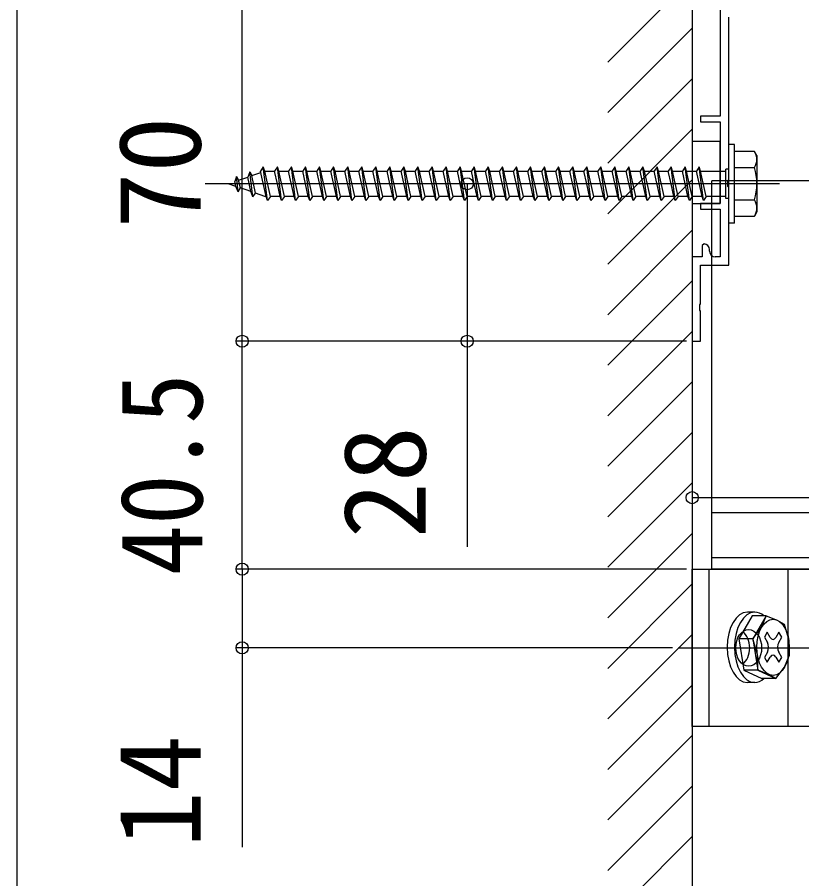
# Model space of a CAD drawing. Units: millimetres, scale not verified. Extents: x -875 to 875, y -1304 to 1297.
# Drawn here: x -520 to -380.5, y 219.3 to 372.4 of the extents above; entities that cross this region are included whole.
import ezdxf
from ezdxf.enums import TextEntityAlignment as Align

# ---------------------------------------------------------------- set-up
doc = ezdxf.new("R2010")
doc.units = ezdxf.units.MM
doc.header["$LTSCALE"] = 8
for name, color, linetype in [('0-3_YKK_11', 7, 'Continuous'), ('0-5_YKK_12', 2, 'Continuous'), ('0-6_YKK_13', 4, 'Continuous'), ('0-8_YKK_D', 6, 'Continuous'), ('0-A_YSS_K', 3, 'Continuous')]:
    doc.layers.add(name, color=color, linetype=linetype)
doc.styles.add('ＭＳ ゴシック', font='')
doc.styles.get('ＭＳ ゴシック').set_extended_font_data('MS Gothic')

msp = doc.modelspace()

# ---------------------------------------------------------------- linework, layer by layer
at = {"layer": '0-3_YKK_11'}
for p, q in [((-393.515, 343.488), (-393.515, 372.417)), ((-396.915, 330.817), (-396.915, 331.117))]:
    msp.add_line(p, q, dxfattribs=at)
for points in [[(-395.015, 383.617), (-395.015, 354.817), (-398.515, 354.817), (-398.515, 353.817), (-395.015, 353.817), (-395.015, 339.317), (-398.515, 339.317), (-398.515, 338.317), (-395.015, 338.317), (-395.015, 329.817), (-395.915, 329.817)], [(-397.915, 332.117), (-398.215, 331.817), (-398.215, 329.817), (-400.015, 329.817), (-400.015, 314.817), (-398.515, 314.817), (-398.515, 320.146), (-398.657, 320.338), (-398.657, 321.296), (-398.515, 321.488), (-398.515, 328.317), (-393.515, 328.317), (-393.515, 342.146), (-393.657, 342.338), (-393.657, 343.296), (-393.515, 343.488)]]:
    msp.add_lwpolyline(points, dxfattribs=at)
for centre, start, end in [((-397.915, 331.117), 0.00001, 89.99999), ((-395.915, 330.817), 180.00001, 269.99999)]:
    msp.add_arc(centre, 1, start, end, dxfattribs=at)
at = {"layer": '0-5_YKK_12'}
for p, q in [((-376.015, 343.317), (-396.515, 343.317)), ((-396.515, 274.317), (-396.515, 343.317)), ((609.985, 284.317), (-396.515, 284.317)), ((609.985, 276.317), (-396.515, 276.317)), ((609.985, 274.317), (-396.515, 274.317)), ((-402.515, 260.317), (-340.472, 260.317))]:
    msp.add_line(p, q, dxfattribs=at)
at = {"layer": '0-6_YKK_13'}
for p, q in [((-393.515, 335.817), (-393.515, 349.817)), ((-392.515, 349.817), (-393.515, 349.817)), ((-392.515, 335.817), (-392.515, 349.817)), ((-388.945, 348.567), (-392.515, 348.567)), ((-392.515, 337.067), (-392.515, 348.567)), ((-388.515, 347.817), (-388.948, 348.567)), ((-388.515, 347.817), (-388.515, 337.817)), ((-478.655, 344.939), (-479.031, 344.017)), ((-478.655, 344.939), (-478.334, 344.257)), ((-478.1, 340.504), (-478.655, 344.939)), ((-478.334, 344.257), (-476.709, 344.816)), ((-475.765, 340.567), (-476.765, 345.067)), ((-475.515, 339.817), (-476.265, 345.817)), ((-476.012, 345.056), (-475.98, 345.067)), ((-475.98, 345.067), (-474.265, 345.067)), ((-473.765, 345.817), (-474.265, 345.067)), ((-473.765, 342.817), (-474.265, 345.067)), ((-473.515, 345.067), (-473.765, 345.817)), ((-473.015, 339.817), (-473.765, 345.817)), ((-473.515, 345.067), (-471.765, 345.067)), ((-470.765, 340.567), (-471.765, 345.067)), ((-470.515, 339.817), (-471.265, 345.817)), ((-471.015, 345.067), (-469.265, 345.067)), ((-468.265, 340.567), (-469.265, 345.067)), ((-468.015, 339.817), (-468.765, 345.817)), ((-468.515, 345.067), (-466.765, 345.067)), ((-465.765, 340.567), (-466.765, 345.067)), ((-465.515, 339.817), (-466.265, 345.817)), ((-466.015, 345.067), (-464.265, 345.067)), ((-463.265, 340.567), (-464.265, 345.067)), ((-463.015, 339.817), (-463.765, 345.817)), ((-463.515, 345.067), (-461.765, 345.067)), ((-460.765, 340.567), (-461.765, 345.067)), ((-460.515, 339.817), (-461.265, 345.817)), ((-461.015, 345.067), (-459.265, 345.067)), ((-458.265, 340.567), (-459.265, 345.067)), ((-458.015, 339.817), (-458.765, 345.817)), ((-458.515, 345.067), (-456.765, 345.067)), ((-455.765, 340.567), (-456.765, 345.067)), ((-455.515, 339.817), (-456.265, 345.817)), ((-456.015, 345.067), (-454.265, 345.067)), ((-453.765, 342.817), (-454.265, 345.067)), ((-453.015, 339.817), (-453.765, 345.817)), ((-453.515, 345.067), (-451.765, 345.067)), ((-452.515, 340.567), (-453.515, 345.067)), ((-450.765, 340.567), (-451.765, 345.067)), ((-450.515, 339.817), (-451.265, 345.817)), ((-451.015, 345.067), (-449.265, 345.067)), ((-448.265, 340.567), (-449.265, 345.067)), ((-448.015, 339.817), (-448.765, 345.817)), ((-448.515, 345.067), (-446.765, 345.067)), ((-445.765, 340.567), (-446.765, 345.067)), ((-445.515, 339.817), (-446.265, 345.817)), ((-446.015, 345.067), (-444.265, 345.067)), ((-443.265, 340.567), (-444.265, 345.067)), ((-443.015, 339.817), (-443.765, 345.817)), ((-443.515, 345.067), (-441.765, 345.067)), ((-440.765, 340.567), (-441.765, 345.067)), ((-440.515, 339.817), (-441.265, 345.817)), ((-441.015, 345.067), (-439.265, 345.067)), ((-438.765, 345.817), (-439.265, 345.067)), ((-438.765, 342.817), (-439.265, 345.067)), ((-438.515, 345.067), (-438.765, 345.817)), ((-438.015, 339.817), (-438.765, 345.817)), ((-438.515, 345.067), (-436.765, 345.067)), ((-435.765, 340.567), (-436.765, 345.067)), ((-435.515, 339.817), (-436.265, 345.817)), ((-436.015, 345.067), (-434.265, 345.067)), ((-433.265, 340.567), (-434.265, 345.067)), ((-433.015, 339.817), (-433.765, 345.817)), ((-433.515, 345.067), (-431.765, 345.067)), ((-430.765, 340.567), (-431.765, 345.067)), ((-430.515, 339.817), (-431.265, 345.817)), ((-431.015, 345.067), (-429.265, 345.067)), ((-428.265, 340.567), (-429.265, 345.067)), ((-428.015, 339.817), (-428.765, 345.817)), ((-428.515, 345.067), (-426.765, 345.067)), ((-425.765, 340.567), (-426.765, 345.067)), ((-425.515, 339.817), (-426.265, 345.817)), ((-426.015, 345.067), (-424.265, 345.067)), ((-423.265, 340.567), (-424.265, 345.067)), ((-423.015, 339.817), (-423.765, 345.817)), ((-423.515, 345.067), (-421.765, 345.067)), ((-420.765, 340.567), (-421.765, 345.067)), ((-420.515, 339.817), (-421.265, 345.817)), ((-421.015, 345.067), (-419.265, 345.067)), ((-418.765, 342.817), (-419.265, 345.067)), ((-418.015, 339.817), (-418.765, 345.817)), ((-418.515, 345.067), (-416.765, 345.067)), ((-417.515, 340.567), (-418.515, 345.067)), ((-415.765, 340.567), (-416.765, 345.067)), ((-415.515, 339.817), (-416.265, 345.817)), ((-416.015, 345.067), (-414.265, 345.067)), ((-413.265, 340.567), (-414.265, 345.067)), ((-413.015, 339.817), (-413.765, 345.817)), ((-413.515, 345.067), (-411.765, 345.067)), ((-410.765, 340.567), (-411.765, 345.067)), ((-410.515, 339.817), (-411.265, 345.817)), ((-411.015, 345.067), (-409.265, 345.067)), ((-408.265, 340.567), (-409.265, 345.067)), ((-408.015, 339.817), (-408.765, 345.817)), ((-408.515, 345.067), (-406.765, 345.067)), ((-405.765, 340.567), (-406.765, 345.067)), ((-405.515, 339.817), (-406.265, 345.817)), ((-406.015, 345.067), (-404.265, 345.067)), ((-403.765, 345.817), (-404.265, 345.067)), ((-403.765, 342.817), (-404.265, 345.067)), ((-403.015, 339.817), (-403.765, 345.817)), ((-403.515, 345.067), (-401.765, 345.067)), ((-401.265, 345.817), (-401.765, 345.067)), ((-400.765, 340.567), (-401.765, 345.067)), ((-401.015, 345.067), (-401.265, 345.817)), ((-400.515, 339.817), (-401.265, 345.817)), ((-400.015, 340.567), (-401.015, 345.067)), ((-401.015, 345.067), (-399.265, 345.067)), ((-398.265, 340.567), (-399.265, 345.067)), ((-398.015, 339.817), (-398.765, 345.817)), ((-398.515, 345.067), (-394.015, 345.067)), ((-394.015, 340.217), (-394.015, 345.417)), ((-393.515, 345.417), (-394.015, 345.417)), ((-392.515, 345.704), (-388.961, 345.704)), ((-481.052, 344.114), (-481.353, 343.217)), ((-481.161, 342.351), (-481.353, 343.217)), ((-481.052, 344.114), (-480.657, 343.457)), ((-480.713, 341.404), (-481.052, 344.114)), ((-480.657, 343.457), (-479.031, 344.017)), ((-480.349, 342.072), (-480.657, 343.457)), ((-478.454, 341.419), (-479.031, 344.017)), ((-477.642, 341.139), (-478.334, 344.257)), ((-384.515, 342.817), (-486.624, 342.817)), ((-481.161, 342.351), (-482.515, 342.817)), ((-480.713, 341.404), (-481.161, 342.351)), ((-480.713, 341.404), (-480.349, 342.072)), ((-478.454, 341.419), (-480.349, 342.072)), ((-473.265, 340.567), (-473.765, 342.817)), ((-453.265, 340.567), (-453.765, 342.817)), ((-438.265, 340.567), (-438.765, 342.817)), ((-418.265, 340.567), (-418.765, 342.817)), ((-403.265, 340.567), (-403.765, 342.817)), ((-478.1, 340.504), (-478.454, 341.419)), ((-478.1, 340.504), (-477.642, 341.139)), ((-473.765, 340.567), (-475.015, 340.567)), ((-473.265, 340.567), (-473.765, 340.567)), ((-470.765, 340.567), (-472.515, 340.567)), ((-468.265, 340.567), (-470.015, 340.567)), ((-465.765, 340.567), (-467.515, 340.567)), ((-463.265, 340.567), (-465.015, 340.567)), ((-460.765, 340.567), (-462.515, 340.567)), ((-458.265, 340.567), (-460.015, 340.567)), ((-455.765, 340.567), (-457.515, 340.567)), ((-453.765, 340.567), (-455.015, 340.567)), ((-453.265, 340.567), (-453.765, 340.567)), ((-450.765, 340.567), (-452.515, 340.567)), ((-448.265, 340.567), (-450.015, 340.567)), ((-445.765, 340.567), (-447.515, 340.567)), ((-443.265, 340.567), (-445.015, 340.567)), ((-440.765, 340.567), (-442.515, 340.567)), ((-438.765, 340.567), (-440.015, 340.567)), ((-438.265, 340.567), (-438.765, 340.567)), ((-435.765, 340.567), (-437.515, 340.567)), ((-433.265, 340.567), (-435.015, 340.567)), ((-430.765, 340.567), (-432.515, 340.567)), ((-428.265, 340.567), (-430.015, 340.567)), ((-425.765, 340.567), (-427.515, 340.567)), ((-423.265, 340.567), (-425.015, 340.567)), ((-420.765, 340.567), (-422.515, 340.567)), ((-418.765, 340.567), (-420.015, 340.567)), ((-418.265, 340.567), (-418.765, 340.567)), ((-415.765, 340.567), (-417.515, 340.567)), ((-413.265, 340.567), (-415.015, 340.567)), ((-410.765, 340.567), (-412.515, 340.567)), ((-408.265, 340.567), (-410.015, 340.567)), ((-405.765, 340.567), (-407.515, 340.567)), ((-403.765, 340.567), (-405.015, 340.567)), ((-403.265, 340.567), (-403.765, 340.567)), ((-400.765, 340.567), (-402.515, 340.567)), ((-400.515, 339.817), (-400.765, 340.567)), ((-400.015, 340.567), (-400.515, 339.817)), ((-398.265, 340.567), (-400.015, 340.567)), ((-394.015, 340.567), (-397.515, 340.567)), ((-393.515, 340.217), (-394.015, 340.217)), ((-392.515, 339.93), (-388.961, 339.93)), ((-392.515, 337.067), (-388.945, 337.067)), ((-388.515, 337.817), (-388.948, 337.067)), ((-392.515, 335.817), (-393.515, 335.817)), ((-400.015, 274.317), (-344.472, 274.317)), ((-397.015, 246.317), (-397.015, 274.317)), ((-382.931, 246.317), (-382.931, 274.317)), ((-388.899, 266.672), (-390.205, 266.672)), ((-389.353, 265.999), (-391.71, 261.916)), ((-389.353, 265.999), (-391.71, 261.916)), ((-386.86, 265.999), (-389.353, 265.999)), ((-386.86, 265.999), (-389.217, 261.916)), ((-391.71, 261.916), (-390.848, 256.339)), ((-389.217, 261.916), (-391.71, 261.916)), ((-389.217, 261.916), (-388.354, 256.339)), ((-386.666, 263.088), (-387.172, 262.211)), ((-387.172, 262.211), (-386.645, 261.299)), ((-386.139, 262.176), (-386.666, 263.088)), ((-384.6, 263.088), (-385.127, 262.176)), ((-384.62, 261.299), (-384.094, 262.211)), ((-384.094, 262.211), (-384.6, 263.088)), ((-386.645, 259.545), (-387.172, 258.633)), ((-384.094, 258.633), (-384.62, 259.545)), ((-387.172, 258.633), (-386.666, 257.756)), ((-386.666, 257.756), (-386.139, 258.668)), ((-385.127, 258.668), (-384.6, 257.756)), ((-384.6, 257.756), (-384.094, 258.633)), ((-390.848, 256.339), (-387.628, 254.845)), ((-388.354, 256.339), (-390.848, 256.339)), ((-388.354, 256.339), (-385.135, 254.845)), ((-385.135, 254.845), (-387.628, 254.845)), ((-388.899, 254.172), (-390.205, 254.172))]:
    msp.add_line(p, q, dxfattribs=at)
msp.add_lwpolyline([(-400.015, 350.317), (-400.015, 339.317), (-395.015, 339.317), (-395.015, 350.317)], close=True, dxfattribs=at)
for points in [[(-475.015, 340.567), (-476.015, 345.067), (-476.265, 345.817), (-476.765, 345.067)], [(-472.515, 340.567), (-473.515, 345.067), (-473.765, 345.817)], [(-470.015, 340.567), (-471.015, 345.067), (-471.265, 345.817), (-471.765, 345.067)], [(-467.515, 340.567), (-468.515, 345.067), (-468.765, 345.817), (-469.265, 345.067)], [(-465.015, 340.567), (-466.015, 345.067), (-466.265, 345.817), (-466.765, 345.067)], [(-462.515, 340.567), (-463.515, 345.067), (-463.765, 345.817), (-464.265, 345.067)], [(-460.015, 340.567), (-461.015, 345.067), (-461.265, 345.817), (-461.765, 345.067)], [(-457.515, 340.567), (-458.515, 345.067), (-458.765, 345.817), (-459.265, 345.067)], [(-455.015, 340.567), (-456.015, 345.067), (-456.265, 345.817), (-456.765, 345.067)], [(-453.515, 345.067), (-453.765, 345.817), (-454.265, 345.067)], [(-450.015, 340.567), (-451.015, 345.067), (-451.265, 345.817), (-451.765, 345.067)], [(-447.515, 340.567), (-448.515, 345.067), (-448.765, 345.817), (-449.265, 345.067)], [(-445.015, 340.567), (-446.015, 345.067), (-446.265, 345.817), (-446.765, 345.067)], [(-442.515, 340.567), (-443.515, 345.067), (-443.765, 345.817), (-444.265, 345.067)], [(-440.015, 340.567), (-441.015, 345.067), (-441.265, 345.817), (-441.765, 345.067)], [(-437.515, 340.567), (-438.515, 345.067), (-438.765, 345.817)], [(-435.015, 340.567), (-436.015, 345.067), (-436.265, 345.817), (-436.765, 345.067)], [(-432.515, 340.567), (-433.515, 345.067), (-433.765, 345.817), (-434.265, 345.067)], [(-430.015, 340.567), (-431.015, 345.067), (-431.265, 345.817), (-431.765, 345.067)], [(-427.515, 340.567), (-428.515, 345.067), (-428.765, 345.817), (-429.265, 345.067)], [(-425.015, 340.567), (-426.015, 345.067), (-426.265, 345.817), (-426.765, 345.067)], [(-422.515, 340.567), (-423.515, 345.067), (-423.765, 345.817), (-424.265, 345.067)], [(-420.015, 340.567), (-421.015, 345.067), (-421.265, 345.817), (-421.765, 345.067)], [(-418.515, 345.067), (-418.765, 345.817), (-419.265, 345.067)], [(-415.015, 340.567), (-416.015, 345.067), (-416.265, 345.817), (-416.765, 345.067)], [(-412.515, 340.567), (-413.515, 345.067), (-413.765, 345.817), (-414.265, 345.067)], [(-410.015, 340.567), (-411.015, 345.067), (-411.265, 345.817), (-411.765, 345.067)], [(-407.515, 340.567), (-408.515, 345.067), (-408.765, 345.817), (-409.265, 345.067)], [(-405.015, 340.567), (-406.015, 345.067), (-406.265, 345.817), (-406.765, 345.067)], [(-402.515, 340.567), (-403.515, 345.067), (-403.765, 345.817)], [(-397.515, 340.567), (-398.515, 345.067), (-398.765, 345.817), (-399.265, 345.067)], [(-475.765, 340.567), (-475.98, 340.567), (-477.642, 341.139)], [(-475.015, 340.567), (-475.515, 339.817), (-475.765, 340.567)], [(-472.515, 340.567), (-473.015, 339.817), (-473.265, 340.567)], [(-470.015, 340.567), (-470.515, 339.817), (-470.765, 340.567)], [(-467.515, 340.567), (-468.015, 339.817), (-468.265, 340.567)], [(-465.015, 340.567), (-465.515, 339.817), (-465.765, 340.567)], [(-462.515, 340.567), (-463.015, 339.817), (-463.265, 340.567)], [(-460.015, 340.567), (-460.515, 339.817), (-460.765, 340.567)], [(-457.515, 340.567), (-458.015, 339.817), (-458.265, 340.567)], [(-455.015, 340.567), (-455.515, 339.817), (-455.765, 340.567)], [(-452.515, 340.567), (-453.015, 339.817), (-453.265, 340.567)], [(-450.015, 340.567), (-450.515, 339.817), (-450.765, 340.567)], [(-447.515, 340.567), (-448.015, 339.817), (-448.265, 340.567)], [(-445.015, 340.567), (-445.515, 339.817), (-445.765, 340.567)], [(-442.515, 340.567), (-443.015, 339.817), (-443.265, 340.567)], [(-440.015, 340.567), (-440.515, 339.817), (-440.765, 340.567)], [(-437.515, 340.567), (-438.015, 339.817), (-438.265, 340.567)], [(-435.015, 340.567), (-435.515, 339.817), (-435.765, 340.567)], [(-432.515, 340.567), (-433.015, 339.817), (-433.265, 340.567)], [(-430.015, 340.567), (-430.515, 339.817), (-430.765, 340.567)], [(-427.515, 340.567), (-428.015, 339.817), (-428.265, 340.567)], [(-425.015, 340.567), (-425.515, 339.817), (-425.765, 340.567)], [(-422.515, 340.567), (-423.015, 339.817), (-423.265, 340.567)], [(-420.015, 340.567), (-420.515, 339.817), (-420.765, 340.567)], [(-417.515, 340.567), (-418.015, 339.817), (-418.265, 340.567)], [(-415.015, 340.567), (-415.515, 339.817), (-415.765, 340.567)], [(-412.515, 340.567), (-413.015, 339.817), (-413.265, 340.567)], [(-410.015, 340.567), (-410.515, 339.817), (-410.765, 340.567)], [(-407.515, 340.567), (-408.015, 339.817), (-408.265, 340.567)], [(-405.015, 340.567), (-405.515, 339.817), (-405.765, 340.567)], [(-402.515, 340.567), (-403.015, 339.817), (-403.265, 340.567)], [(-397.515, 340.567), (-398.015, 339.817), (-398.265, 340.567)], [(-344.472, 246.317), (-400.015, 246.317), (-400.015, 274.317)], [(-385.135, 254.845), (-386.38, 255.592), (-388.354, 256.339), (-388.421, 259.128), (-389.217, 261.916), (-387.674, 263.957), (-386.86, 265.999)], [(-386.86, 265.999), (-384.886, 265.252), (-383.64, 264.504), (-382.844, 261.716), (-382.778, 258.928)], [(-385.135, 254.845), (-383.592, 256.886), (-382.778, 258.928)]]:
    msp.add_lwpolyline(points, dxfattribs=at)
for centre, radius, start, end in [((-391.07, 347.147), 2.556, 325.61575, 33.74822), ((-398.068, 342.817), 9.553, 342.41205, 17.58795), ((-391.07, 338.487), 2.556, 326.25178, 34.38425)]:
    msp.add_arc(centre, radius, start, end, dxfattribs=at)
for centre, major_axis, ratio, start_param, end_param in [((-390.205, 260.422), (0, -6.25), 0.57735, 3.1415927, 6.2831853), ((-388.899, 260.422), (0, -6.25), 0.57735, 3.1415927, 6.2831853), ((-388.899, 260.422), (0, -6.25), 0.57735, 2.6731756, 3.1415927), ((-392.094, 260.317), (0, 3.25), 0.707107, 3.6213213, 5.8034567), ((-385.633, 263.052), (0, -1.24), 0.57735, 5.4977871, 7.0685835), ((-387.151, 260.422), (0, -1.24), 0.57735, 0.7853982, 2.3561945), ((-384.114, 260.422), (0, -1.24), 0.57735, 3.9269908, 5.4977871), ((-385.633, 257.791), (0, -1.24), 0.57735, 2.3561945, 3.9269908), ((-388.899, 260.422), (0, -6.25), 0.57735, 6.2831853, 6.7516024)]:
    msp.add_ellipse(centre, major_axis=major_axis, ratio=ratio, start_param=start_param, end_param=end_param, dxfattribs=at)
for centre, major_axis, ratio in [((-385.633, 260.422), (0, -5), 0.57735), ((-389.973, 260.317), (0, 3.25), 0.707107)]:
    msp.add_ellipse(centre, major_axis=major_axis, ratio=ratio, dxfattribs=at)
at = {"layer": '0-8_YKK_D'}
for p, q in [((-480.015, 314.817), (-480.015, 384.817)), ((-520.015, 119.317), (-520.015, 379.317)), ((-401.015, 342.817), (-441.015, 342.817)), ((-401.015, 314.817), (-481.015, 314.817)), ((-401.015, 314.817), (-481.015, 314.817)), ((-480.015, 274.317), (-480.015, 314.817)), ((-401.015, 314.817), (-441.015, 314.817)), ((-401.015, 274.317), (-481.015, 274.317)), ((-401.015, 274.317), (-481.015, 274.317)), ((-403.515, 260.317), (-481.015, 260.317))]:
    msp.add_line(p, q, dxfattribs=at)
for points in [[(-440.015, 342.817), (-440.015, 314.817), (-440.015, 278.267)], [(-400.015, 287.017), (-352.515, 287.017), (-295.169, 287.017)], [(-480.015, 274.317), (-480.015, 260.317), (-480.015, 224.904)]]:
    msp.add_lwpolyline(points, dxfattribs=at)
for centre in [(-440.015, 342.817), (-480.015, 314.817), (-480.015, 314.817), (-440.015, 314.817), (-400.015, 287.017), (-480.015, 274.317), (-480.015, 274.317), (-480.015, 260.317)]:
    msp.add_circle(centre, 1.075, dxfattribs=at)
at = {"layer": '0-A_YSS_K'}
for p, q in [((-400.015, 1071.502), (-400.015, 119.317)), ((-415.015, 364.438), (-400.015, 379.438)), ((-415.015, 355.458), (-400.015, 370.458)), ((-415.015, 346.477), (-400.015, 361.477)), ((-415.015, 337.497), (-400.015, 352.497)), ((-415.015, 328.517), (-400.015, 343.517)), ((-415.015, 319.537), (-400.015, 334.537)), ((-415.015, 310.556), (-400.015, 325.556)), ((-415.015, 301.576), (-400.015, 316.576)), ((-415.015, 292.596), (-400.015, 307.596)), ((-415.015, 283.616), (-400.015, 298.616)), ((-415.015, 274.635), (-400.015, 289.635)), ((-415.015, 265.655), (-400.015, 280.655)), ((-415.015, 256.675), (-400.015, 271.675)), ((-415.015, 247.694), (-400.015, 262.694)), ((-415.015, 238.714), (-400.015, 253.714)), ((-415.015, 229.734), (-400.015, 244.734)), ((-415.015, 220.754), (-400.015, 235.754)), ((-415.015, 211.773), (-400.015, 226.773))]:
    msp.add_line(p, q, dxfattribs=at)

# ---------------------------------------------------------------- texts
at = {"layer": '0-8_YKK_D', "style": 'ＭＳ ゴシック'}
for s, p in [('70', (-483.015, 334.817)), ('28', (-443.015, 279.79)), ('14', (-483.015, 224.835))]:
    msp.add_text(s, height=14.66, rotation=90, dxfattribs=at).set_placement(p, align=Align.BOTTOM_LEFT)
at = {"layer": '0-8_YKK_D', "style": 'ＭＳ ゴシック', "width": 0.9}
msp.add_text('40.5', height=14.66, rotation=90, dxfattribs=at).set_placement((-482.709, 273.2), align=Align.BOTTOM_LEFT)

doc.saveas('drawing.dxf')
